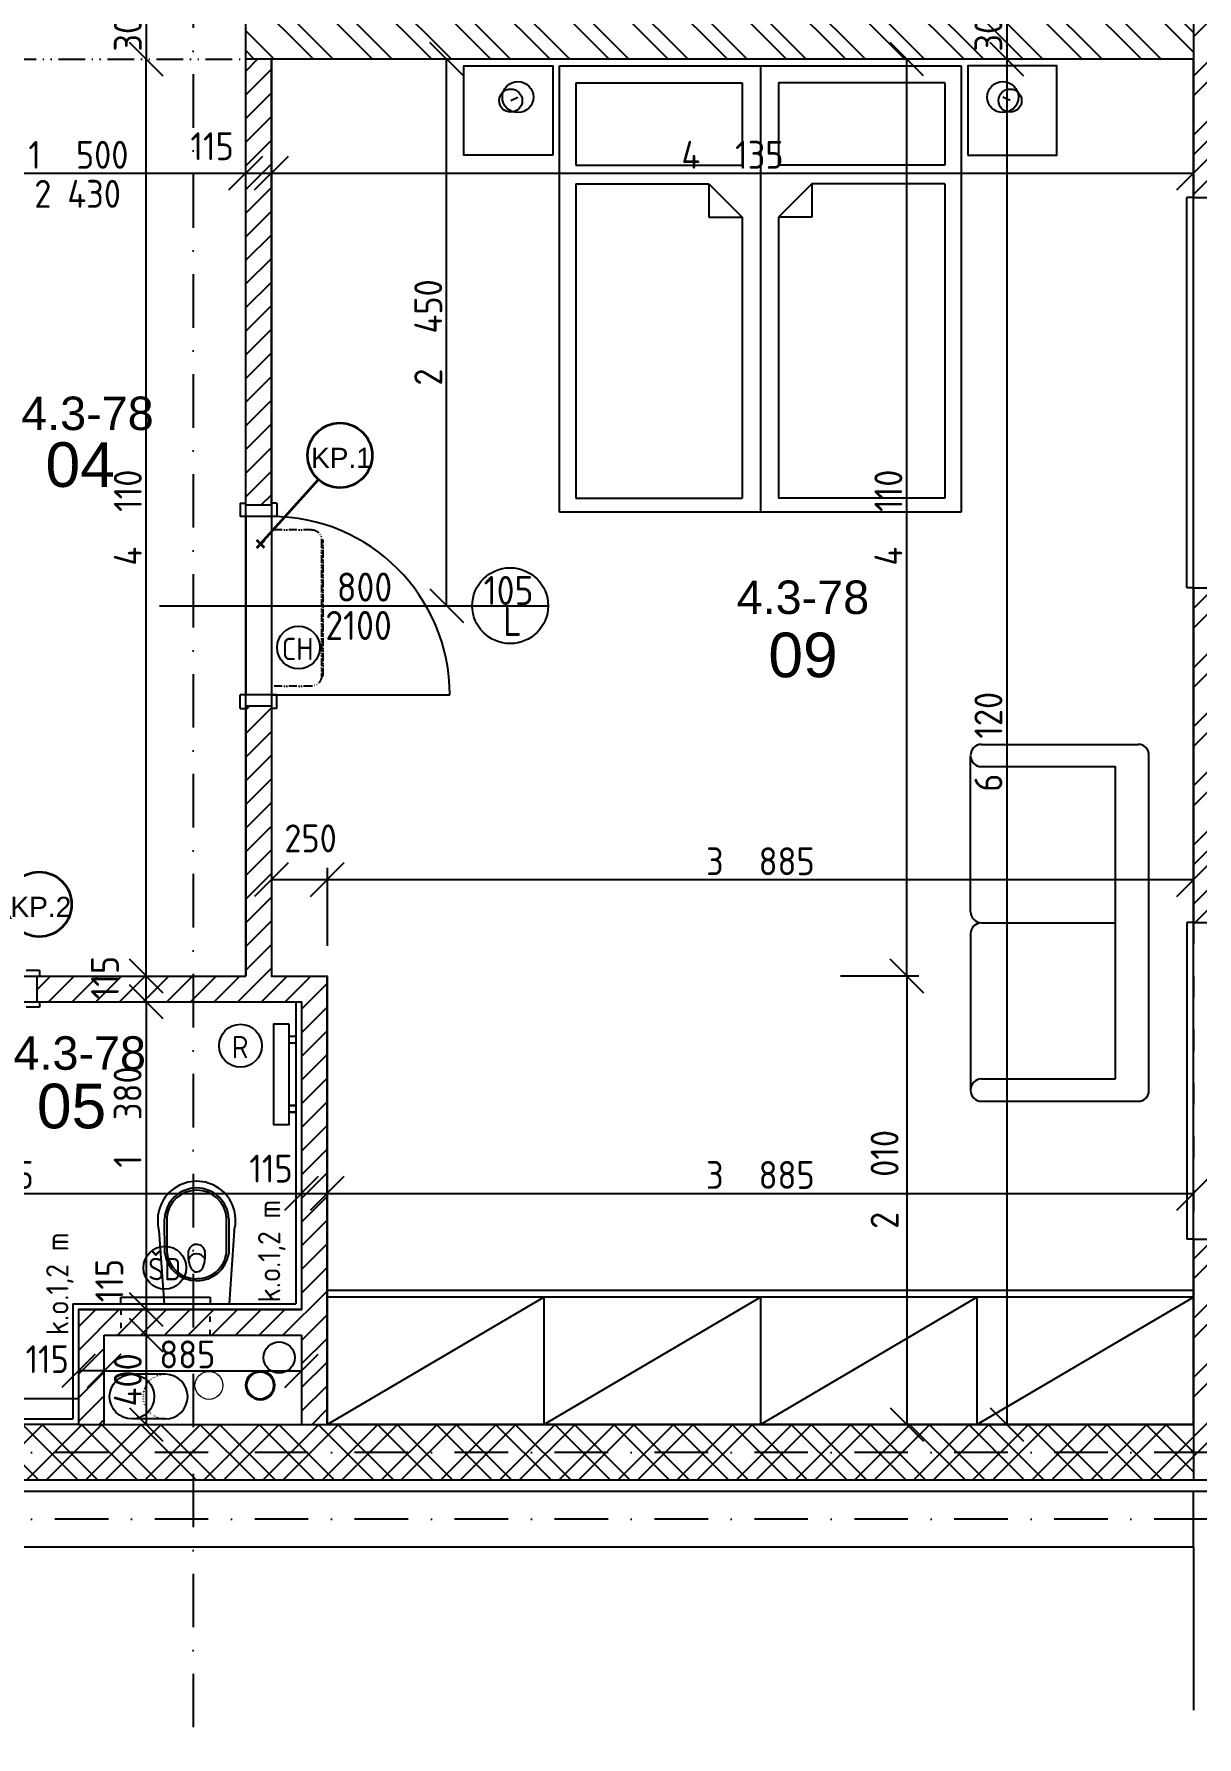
# Model space of a CAD drawing. Extents: x 4511820 to 5180432, y -1526536 to -944957.
# Drawn here: x 5104033 to 5109247, y -1050709 to -1043076 of the extents above; entities that cross this region are included whole.
import ezdxf

# ---------------------------------------------------------------- set-up
doc = ezdxf.new("R2010")
doc.units = 0
doc.header["$MEASUREMENT"] = 0
for name, pattern in [('ACAD_ISO03W100', [30, 12, -18]), ('ACAD_ISO07W100', [3.5, 0.5, -3]), ('ACAD_ISO12W100', [22, 12, -3, 0.5, -3, 0.5, -3]), ('BODKOCIARKOVANA_3', [5.6, 3, -1.3, 0, -1.3])]:
    doc.linetypes.add(name, pattern=pattern)
doc.layers.get('0').update_dxf_attribs({"linetype": 'CONTINUOUS'})
doc.layers.get('Defpoints').update_dxf_attribs({"color": 61, "linetype": 'CONTINUOUS'})
for name, color, linetype in [('DVERE', 45, 'CONTINUOUS'), ('KÓTY', 4, 'CONTINUOUS'), ('MÚRY', 1, 'CONTINUOUS'), ('osi', 253, 'CONTINUOUS'), ('Plochy', 41, 'CONTINUOUS'), ('POPIS', 7, 'CONTINUOUS'), ('TENKÁ', 7, 'CONTINUOUS'), ('tzb', 153, 'CONTINUOUS'), ('Z-Kúrenie', 101, 'CONTINUOUS'), ('ZARIADENIE', 47, 'CONTINUOUS'), ('ZARIADOVACIE', 144, 'CONTINUOUS'), ('ZZ-chladenie', 133, 'CONTINUOUS'), ('zz-vetr', 52, 'CONTINUOUS'), ('ŠRAFY', 82, 'CONTINUOUS')]:
    doc.layers.add(name, color=color, linetype=linetype)
for name, color, linetype, lineweight in [('preklady', 74, 'CONTINUOUS', 35), ('zz-kanal-daždová', 136, 'CONTINUOUS', 40), ('zz-kanal-splaskova', 37, 'CONTINUOUS', 18)]:
    doc.layers.add(name, color=color, linetype=linetype, lineweight=lineweight)
doc.styles.add('ARIAL', font='arial.ttf')
doc.styles.add('STYLE1', font='isocp.shx')
doc.dimstyles.new('STANDARD-50', dxfattribs={"dimtxt": 125, "dimasz": 150, "dimexe": 10, "dimexo": 200, "dimgap": 20, "dimtad": 1, "dimdsep": 46, "dimlunit": 6, "dimtxsty": 'STYLE1', "dimblk1": 'OBLIQUE', "dimblk2": 'OBLIQUE', "dimsah": 1, "dimcen": 2.5, "dimse1": 1, "dimse2": 1, "dimadec": 0, "dimazin": 0, "dimtfac": 1, "dimtmove": 1, "dimatfit": 3, "dimldrblk": 'OBLIQUE', "dimfxl": 1, "dimtolj": 1, "dimtzin": 0, "dimarcsym": 0})
pattern_1 = [(135, (584112, 91563.12), (-132.5825215, -132.5825215), []), (135, (584112, 91651.5), (-132.5825215, -132.5825215), [])]
pattern_2 = [(45, (584112, 91563.12), (-132.5825215, 132.5825215), []), (45, (584200.39, 91563.12), (-132.5825215, 132.5825215), [])]
pattern_3 = [(45, (515270.5, 400718.02), (-53.0330086, 53.0330086), [])]

# ---------------------------------------------------------------- blocks, each defined once
blk = doc.blocks.new('_OBLIQUE')
at = {"color": 0, "linetype": 'ByBlock'}
blk.add_line((-0.5, -0.5), (0.5, 0.5), dxfattribs=at)
blk = doc.blocks.new('*D12759')
at = {"layer": 'Defpoints', "color": 0}
for p in [(5109232.5, -1042308.2), (5111636, -1042308.2), (5109232.5, -1043808.2)]:
    blk.add_point(p, dxfattribs=at)
at = {"layer": 'KÓTY', "color": 0, "lineweight": -2}
blk.add_line((5111636, -1043808.2), (5111636, -1042308.2), dxfattribs=at)
at = {"layer": 'KÓTY', "color": 0, "linetype": 'ByBlock', "lineweight": -2, "xscale": 150, "yscale": 150, "zscale": 150}
for p, rotation in [((5111636, -1042308.2), 90), ((5111636, -1043808.2), 270)]:
    blk.add_blockref('_OBLIQUE', p, dxfattribs=dict(at, rotation=rotation))
at = {"layer": 'KÓTY', "color": 0, "insert": (5111553.5, -1043058.2), "char_height": 125, "attachment_point": 5, "rotation": 90, "style": 'STYLE1'}
blk.add_mtext('\\A1;1ﾠ500', dxfattribs=at)
blk = doc.blocks.new('DVOJPOSTEL')
at = {"layer": 'ZARIADENIE', "ltscale": 0.25}
for p, q in [((4444359, -1314665.2), (4444359, -1312665.2)), ((4444359, -1312665.2), (4446159, -1312665.2)), ((4445259, -1312665.2), (4445259, -1314665.2)), ((4446159, -1312665.2), (4446159, -1314665.2)), ((4444139.6, -1312821.2), (4444171.8, -1312805.1)), ((4446378.4, -1312821.2), (4446346.2, -1312805.1)), ((4446159, -1314665.2), (4444359, -1314665.2))]:
    blk.add_line(p, q, dxfattribs=at)
at = {"layer": 'ZARIADENIE', "color": 76, "ltscale": 0.25}
for p, q in [((4444432.3, -1312741.6), (4445177.9, -1312741.6)), ((4444432.3, -1312741.6), (4444432.3, -1313110.9)), ((4445177.9, -1312741.6), (4445177.9, -1313110.9)), ((4446085.7, -1312741.6), (4445340.1, -1312741.6)), ((4445340.1, -1312741.6), (4445340.1, -1313110.9)), ((4446085.7, -1312741.6), (4446085.7, -1313110.9)), ((4444432.3, -1313110.9), (4445177.9, -1313110.9)), ((4446085.7, -1313110.9), (4445340.1, -1313110.9)), ((4444432.3, -1313193.6), (4444432.3, -1314603.6)), ((4444432.3, -1313193.6), (4445027.9, -1313193.6)), ((4445027.9, -1313193.6), (4445177.9, -1313343.6)), ((4445027.9, -1313193.6), (4445027.9, -1313343.6)), ((4445490.1, -1313193.6), (4445340.1, -1313343.6)), ((4446085.7, -1313193.6), (4445490.1, -1313193.6)), ((4445490.1, -1313193.6), (4445490.1, -1313343.6)), ((4446085.7, -1313193.6), (4446085.7, -1314603.6)), ((4445027.9, -1313343.6), (4445177.9, -1313343.6)), ((4445177.9, -1313343.6), (4445177.9, -1314603.6)), ((4445340.1, -1313343.6), (4445340.1, -1314603.6)), ((4445490.1, -1313343.6), (4445340.1, -1313343.6)), ((4444432.3, -1314603.6), (4445177.9, -1314603.6)), ((4446085.7, -1314603.6), (4445340.1, -1314603.6))]:
    blk.add_line(p, q, dxfattribs=at)
at = {"layer": 'ZARIADENIE'}
for points in [[(4444329, -1313065.2), (4443929, -1313065.2), (4443929, -1312665.2), (4444329, -1312665.2)], [(4446189, -1313065.2), (4446589, -1313065.2), (4446589, -1312665.2), (4446189, -1312665.2)]]:
    blk.add_lwpolyline(points, close=True, dxfattribs=at)
at = {"layer": 'ZARIADENIE', "ltscale": 0.25}
for centre, radius in [((4444139.6, -1312821.2), 51.9), ((4444171.8, -1312805.1), 69.7), ((4446346.2, -1312805.1), 69.7), ((4446378.4, -1312821.2), 51.9)]:
    blk.add_circle(centre, radius, dxfattribs=at)
blk = doc.blocks.new('*D19842')
at = {"layer": 'Defpoints', "color": 0}
for p in [(5105232.5, -1048272.3), (5105347.5, -1048272.3), (5105347.5, -1048276.5)]:
    blk.add_point(p, dxfattribs=at)
at = {"layer": 'KÓTY', "color": 0, "lineweight": -2}
blk.add_line((5105232.5, -1048272.3), (5105347.5, -1048272.3), dxfattribs=at)
at = {"layer": 'KÓTY', "color": 0, "linetype": 'ByBlock', "lineweight": -2, "xscale": 150, "yscale": 150, "zscale": 150, "rotation": 180}
blk.add_blockref('_OBLIQUE', (5105232.5, -1048272.3), dxfattribs=at)
at = {"layer": 'KÓTY', "color": 0, "linetype": 'ByBlock', "lineweight": -2, "xscale": 150, "yscale": 150, "zscale": 150}
blk.add_blockref('_OBLIQUE', (5105347.5, -1048272.3), dxfattribs=at)
at = {"layer": 'KÓTY', "color": 0, "insert": (5105096, -1048161.3), "char_height": 125, "attachment_point": 5, "style": 'STYLE1'}
blk.add_mtext('\\A1;115', dxfattribs=at)
blk = doc.blocks.new('*D19843')
at = {"layer": 'Defpoints', "color": 0}
for p in [(5105347.5, -1048276.5), (5109232.5, -1048272.3), (5109232.5, -1048276.5)]:
    blk.add_point(p, dxfattribs=at)
at = {"layer": 'KÓTY', "color": 0, "lineweight": -2}
blk.add_line((5105347.5, -1048272.3), (5109232.5, -1048272.3), dxfattribs=at)
at = {"layer": 'KÓTY', "color": 0, "linetype": 'ByBlock', "lineweight": -2, "xscale": 150, "yscale": 150, "zscale": 150, "rotation": 180}
blk.add_blockref('_OBLIQUE', (5105347.5, -1048272.3), dxfattribs=at)
at = {"layer": 'KÓTY', "color": 0, "linetype": 'ByBlock', "lineweight": -2, "xscale": 150, "yscale": 150, "zscale": 150}
blk.add_blockref('_OBLIQUE', (5109232.5, -1048272.3), dxfattribs=at)
at = {"layer": 'KÓTY', "color": 0, "insert": (5107290, -1048189.7), "char_height": 125, "attachment_point": 5, "style": 'STYLE1'}
blk.add_mtext('\\A1;3ﾠ885', dxfattribs=at)
blk = doc.blocks.new('*D19848')
at = {"layer": 'Defpoints', "color": 0}
for p in [(5104232.5, -1049193.2), (5103300, -1049308.2), (5104232.5, -1049308.2)]:
    blk.add_point(p, dxfattribs=at)
at = {"layer": 'KÓTY', "color": 0, "lineweight": -2}
blk.add_line((5103300, -1049193.2), (5103300, -1049308.2), dxfattribs=at)
at = {"layer": 'KÓTY', "color": 0, "linetype": 'ByBlock', "lineweight": -2, "xscale": 150, "yscale": 150, "zscale": 150}
for p, rotation in [((5103300, -1049193.2), 90), ((5103300, -1049308.2), 270)]:
    blk.add_blockref('_OBLIQUE', p, dxfattribs=dict(at, rotation=rotation))
at = {"layer": 'KÓTY', "color": 0, "insert": (5103251, -1049008), "char_height": 125, "attachment_point": 5, "rotation": 90, "style": 'STYLE1'}
blk.add_mtext('\\A1;115', dxfattribs=at)
blk = doc.blocks.new('*D19849')
at = {"layer": 'Defpoints', "color": 0}
for p in [(5104347.5, -1048908.2), (5105232.5, -1048908.2), (5105232.5, -1049068)]:
    blk.add_point(p, dxfattribs=at)
at = {"layer": 'KÓTY', "color": 0, "lineweight": -2}
blk.add_line((5104347.5, -1049068), (5105232.5, -1049068), dxfattribs=at)
at = {"layer": 'KÓTY', "color": 0, "linetype": 'ByBlock', "lineweight": -2, "xscale": 150, "yscale": 150, "zscale": 150, "rotation": 180}
blk.add_blockref('_OBLIQUE', (5104347.5, -1049068), dxfattribs=at)
at = {"layer": 'KÓTY', "color": 0, "linetype": 'ByBlock', "lineweight": -2, "xscale": 150, "yscale": 150, "zscale": 150}
blk.add_blockref('_OBLIQUE', (5105232.5, -1049068), dxfattribs=at)
at = {"layer": 'KÓTY', "color": 0, "insert": (5104720.9, -1048994.4), "char_height": 125, "attachment_point": 5, "style": 'STYLE1'}
blk.add_mtext('\\A1;885', dxfattribs=at)
blk = doc.blocks.new('*D19850')
at = {"layer": 'Defpoints', "color": 0}
for p in [(5104232.5, -1048908.2), (5104347.5, -1048908.2), (5104232.5, -1049068)]:
    blk.add_point(p, dxfattribs=at)
at = {"layer": 'KÓTY', "color": 0, "lineweight": -2}
blk.add_line((5104347.5, -1049068), (5104232.5, -1049068), dxfattribs=at)
at = {"layer": 'KÓTY', "color": 0, "linetype": 'ByBlock', "lineweight": -2, "xscale": 150, "yscale": 150, "zscale": 150, "rotation": 180}
blk.add_blockref('_OBLIQUE', (5104232.5, -1049068), dxfattribs=at)
at = {"layer": 'KÓTY', "color": 0, "linetype": 'ByBlock', "lineweight": -2, "xscale": 150, "yscale": 150, "zscale": 150}
blk.add_blockref('_OBLIQUE', (5104347.5, -1049068), dxfattribs=at)
at = {"layer": 'KÓTY', "color": 0, "insert": (5104092.5, -1049015.5), "char_height": 125, "attachment_point": 5, "style": 'STYLE1'}
blk.add_mtext('\\A1;115', dxfattribs=at)
blk = doc.blocks.new('*D19851')
at = {"layer": 'Defpoints', "color": 0}
for p in [(5104689, -1048908.2), (5104536.5, -1049308.2), (5104689, -1049308.2)]:
    blk.add_point(p, dxfattribs=at)
at = {"layer": 'KÓTY', "color": 0, "lineweight": -2}
blk.add_line((5104536.5, -1048908.2), (5104536.5, -1049308.2), dxfattribs=at)
at = {"layer": 'KÓTY', "color": 0, "linetype": 'ByBlock', "lineweight": -2, "xscale": 150, "yscale": 150, "zscale": 150}
for p, rotation in [((5104536.5, -1048908.2), 90), ((5104536.5, -1049308.2), 270)]:
    blk.add_blockref('_OBLIQUE', p, dxfattribs=dict(at, rotation=rotation))
at = {"layer": 'KÓTY', "color": 0, "insert": (5104454, -1049108.2), "char_height": 125, "attachment_point": 5, "rotation": 90, "style": 'STYLE1'}
blk.add_mtext('\\A1;400', dxfattribs=at)
blk = doc.blocks.new('*D19852')
at = {"layer": 'Defpoints', "color": 0}
for p in [(5104689, -1048793.2), (5104536.5, -1048908.2), (5104689, -1048908.2)]:
    blk.add_point(p, dxfattribs=at)
at = {"layer": 'KÓTY', "color": 0, "lineweight": -2}
blk.add_line((5104536.5, -1048793.2), (5104536.5, -1048908.2), dxfattribs=at)
at = {"layer": 'KÓTY', "color": 0, "linetype": 'ByBlock', "lineweight": -2, "xscale": 150, "yscale": 150, "zscale": 150}
for p, rotation in [((5104536.5, -1048793.2), 90), ((5104536.5, -1048908.2), 270)]:
    blk.add_blockref('_OBLIQUE', p, dxfattribs=dict(at, rotation=rotation))
at = {"layer": 'KÓTY', "color": 0, "insert": (5104371, -1048663), "char_height": 125, "attachment_point": 5, "rotation": 90, "style": 'STYLE1'}
blk.add_mtext('\\A1;115', dxfattribs=at)
blk = doc.blocks.new('*D19853')
at = {"layer": 'Defpoints', "color": 0}
for p in [(5104689, -1047413.2), (5104536.5, -1048793.2), (5104689, -1048793.2)]:
    blk.add_point(p, dxfattribs=at)
at = {"layer": 'KÓTY', "color": 0, "lineweight": -2}
blk.add_line((5104536.5, -1047413.2), (5104536.5, -1048793.2), dxfattribs=at)
at = {"layer": 'KÓTY', "color": 0, "linetype": 'ByBlock', "lineweight": -2, "xscale": 150, "yscale": 150, "zscale": 150}
for p, rotation in [((5104536.5, -1047413.2), 90), ((5104536.5, -1048793.2), 270)]:
    blk.add_blockref('_OBLIQUE', p, dxfattribs=dict(at, rotation=rotation))
at = {"layer": 'KÓTY', "color": 0, "insert": (5104453, -1047930), "char_height": 125, "attachment_point": 5, "rotation": 90, "style": 'STYLE1'}
blk.add_mtext('\\A1;1ﾠ380', dxfattribs=at)
blk = doc.blocks.new('*D19855')
at = {"layer": 'Defpoints', "color": 0}
for p in [(5102347.5, -1048272.3), (5105232.5, -1048272.3), (5105232.5, -1048272.3)]:
    blk.add_point(p, dxfattribs=at)
at = {"layer": 'KÓTY', "color": 0, "lineweight": -2}
blk.add_line((5102347.5, -1048272.3), (5105232.5, -1048272.3), dxfattribs=at)
at = {"layer": 'KÓTY', "color": 0, "linetype": 'ByBlock', "lineweight": -2, "xscale": 150, "yscale": 150, "zscale": 150, "rotation": 180}
blk.add_blockref('_OBLIQUE', (5102347.5, -1048272.3), dxfattribs=at)
at = {"layer": 'KÓTY', "color": 0, "linetype": 'ByBlock', "lineweight": -2, "xscale": 150, "yscale": 150, "zscale": 150}
blk.add_blockref('_OBLIQUE', (5105232.5, -1048272.3), dxfattribs=at)
at = {"layer": 'KÓTY', "color": 0, "insert": (5103790, -1048189.7), "char_height": 125, "attachment_point": 5, "style": 'STYLE1'}
blk.add_mtext('\\A1;2ﾠ885', dxfattribs=at)
blk = doc.blocks.new('*D19870')
at = {"layer": 'Defpoints', "color": 0}
for p in [(5109232.5, -1042888.2), (5108395, -1043188.2), (5109232.5, -1043188.2)]:
    blk.add_point(p, dxfattribs=at)
at = {"layer": 'KÓTY', "color": 0, "lineweight": -2}
blk.add_line((5108395, -1042888.2), (5108395, -1043188.2), dxfattribs=at)
at = {"layer": 'KÓTY', "color": 0, "linetype": 'ByBlock', "lineweight": -2, "xscale": 150, "yscale": 150, "zscale": 150}
for p, rotation in [((5108395, -1042888.2), 90), ((5108395, -1043188.2), 270)]:
    blk.add_blockref('_OBLIQUE', p, dxfattribs=dict(at, rotation=rotation))
at = {"layer": 'KÓTY', "color": 0, "insert": (5108312.5, -1043038.2), "char_height": 125, "attachment_point": 5, "rotation": 90, "style": 'STYLE1'}
blk.add_mtext('\\A1;300', dxfattribs=at)
blk = doc.blocks.new('*D19871')
at = {"layer": 'Defpoints', "color": 0}
for p in [(5109232.5, -1043188.2), (5108395, -1049308.2), (5109232.5, -1049308.2)]:
    blk.add_point(p, dxfattribs=at)
at = {"layer": 'KÓTY', "color": 0, "lineweight": -2}
blk.add_line((5108395, -1043188.2), (5108395, -1049308.2), dxfattribs=at)
at = {"layer": 'KÓTY', "color": 0, "linetype": 'ByBlock', "lineweight": -2, "xscale": 150, "yscale": 150, "zscale": 150}
for p, rotation in [((5108395, -1043188.2), 90), ((5108395, -1049308.2), 270)]:
    blk.add_blockref('_OBLIQUE', p, dxfattribs=dict(at, rotation=rotation))
at = {"layer": 'KÓTY', "color": 0, "insert": (5108312.5, -1046248.2), "char_height": 125, "attachment_point": 5, "rotation": 90, "style": 'STYLE1'}
blk.add_mtext('\\A1;6ﾠ120', dxfattribs=at)
blk = doc.blocks.new('*D19872')
at = {"layer": 'Defpoints', "color": 0}
for p in [(5105097.5, -1043188.2), (5105883.5, -1043188.2), (5105097.5, -1045638.2)]:
    blk.add_point(p, dxfattribs=at)
at = {"layer": 'KÓTY', "color": 0, "lineweight": -2}
blk.add_line((5105883.5, -1045638.2), (5105883.5, -1043188.2), dxfattribs=at)
at = {"layer": 'KÓTY', "color": 0, "linetype": 'ByBlock', "lineweight": -2, "xscale": 150, "yscale": 150, "zscale": 150}
for p, rotation in [((5105883.5, -1043188.2), 90), ((5105883.5, -1045638.2), 270)]:
    blk.add_blockref('_OBLIQUE', p, dxfattribs=dict(at, rotation=rotation))
at = {"layer": 'KÓTY', "color": 0, "insert": (5105801, -1044413.2), "char_height": 125, "attachment_point": 5, "rotation": 90, "style": 'STYLE1'}
blk.add_mtext('\\A1;2ﾠ450', dxfattribs=at)
blk = doc.blocks.new('*D19878')
at = {"layer": 'Defpoints', "color": 0}
for p in [(5103482.5, -1043188.2), (5104982.5, -1043188.2), (5104982.5, -1043699.5)]:
    blk.add_point(p, dxfattribs=at)
at = {"layer": 'KÓTY', "color": 0, "lineweight": -2}
blk.add_line((5103482.5, -1043699.5), (5104982.5, -1043699.5), dxfattribs=at)
at = {"layer": 'KÓTY', "color": 0, "linetype": 'ByBlock', "lineweight": -2, "xscale": 150, "yscale": 150, "zscale": 150, "rotation": 180}
blk.add_blockref('_OBLIQUE', (5103482.5, -1043699.5), dxfattribs=at)
at = {"layer": 'KÓTY', "color": 0, "linetype": 'ByBlock', "lineweight": -2, "xscale": 150, "yscale": 150, "zscale": 150}
blk.add_blockref('_OBLIQUE', (5104982.5, -1043699.5), dxfattribs=at)
at = {"layer": 'KÓTY', "color": 0, "insert": (5104232.5, -1043617), "char_height": 125, "attachment_point": 5, "style": 'STYLE1'}
blk.add_mtext('\\A1;1ﾠ500', dxfattribs=at)
blk = doc.blocks.new('*D19879')
at = {"layer": 'Defpoints', "color": 0}
for p in [(5104982.5, -1043188.2), (5105097.5, -1043188.2), (5105097.5, -1043699.5)]:
    blk.add_point(p, dxfattribs=at)
at = {"layer": 'KÓTY', "color": 0, "lineweight": -2}
blk.add_line((5104982.5, -1043699.5), (5105097.5, -1043699.5), dxfattribs=at)
at = {"layer": 'KÓTY', "color": 0, "linetype": 'ByBlock', "lineweight": -2, "xscale": 150, "yscale": 150, "zscale": 150, "rotation": 180}
blk.add_blockref('_OBLIQUE', (5104982.5, -1043699.5), dxfattribs=at)
at = {"layer": 'KÓTY', "color": 0, "linetype": 'ByBlock', "lineweight": -2, "xscale": 150, "yscale": 150, "zscale": 150}
blk.add_blockref('_OBLIQUE', (5105097.5, -1043699.5), dxfattribs=at)
at = {"layer": 'KÓTY', "color": 0, "insert": (5104832, -1043578.5), "char_height": 125, "attachment_point": 5, "style": 'STYLE1'}
blk.add_mtext('\\A1;115', dxfattribs=at)
blk = doc.blocks.new('*D19880')
at = {"layer": 'Defpoints', "color": 0}
for p in [(5105097.5, -1043188.2), (5109232.5, -1043188.2), (5109232.5, -1043699.5)]:
    blk.add_point(p, dxfattribs=at)
at = {"layer": 'KÓTY', "color": 0, "lineweight": -2}
blk.add_line((5105097.5, -1043699.5), (5109232.5, -1043699.5), dxfattribs=at)
at = {"layer": 'KÓTY', "color": 0, "linetype": 'ByBlock', "lineweight": -2, "xscale": 150, "yscale": 150, "zscale": 150, "rotation": 180}
blk.add_blockref('_OBLIQUE', (5105097.5, -1043699.5), dxfattribs=at)
at = {"layer": 'KÓTY', "color": 0, "linetype": 'ByBlock', "lineweight": -2, "xscale": 150, "yscale": 150, "zscale": 150}
blk.add_blockref('_OBLIQUE', (5109232.5, -1043699.5), dxfattribs=at)
at = {"layer": 'KÓTY', "color": 0, "insert": (5107165, -1043617), "char_height": 125, "attachment_point": 5, "style": 'STYLE1'}
blk.add_mtext('\\A1;4ﾠ135', dxfattribs=at)
blk = doc.blocks.new('*D19881')
at = {"layer": 'Defpoints', "color": 0}
for p in [(5104536.5, -1047298.2), (5104982.5, -1047298.2), (5104755.5, -1047413.2)]:
    blk.add_point(p, dxfattribs=at)
at = {"layer": 'KÓTY', "color": 0, "lineweight": -2}
blk.add_line((5104536.5, -1047413.2), (5104536.5, -1047298.2), dxfattribs=at)
at = {"layer": 'KÓTY', "color": 0, "linetype": 'ByBlock', "lineweight": -2, "xscale": 150, "yscale": 150, "zscale": 150}
for p, rotation in [((5104536.5, -1047298.2), 90), ((5104536.5, -1047413.2), 270)]:
    blk.add_blockref('_OBLIQUE', p, dxfattribs=dict(at, rotation=rotation))
at = {"layer": 'KÓTY', "color": 0, "insert": (5104351.5, -1047304.9), "char_height": 125, "attachment_point": 5, "rotation": 90, "style": 'STYLE1'}
blk.add_mtext('\\A1;115', dxfattribs=at)
blk = doc.blocks.new('*D19882')
at = {"layer": 'Defpoints', "color": 0}
for p in [(5104536.5, -1043188.2), (5104982.5, -1043188.2), (5104982.5, -1047298.2)]:
    blk.add_point(p, dxfattribs=at)
at = {"layer": 'KÓTY', "color": 0, "lineweight": -2}
blk.add_line((5104536.5, -1047298.2), (5104536.5, -1043188.2), dxfattribs=at)
at = {"layer": 'KÓTY', "color": 0, "linetype": 'ByBlock', "lineweight": -2, "xscale": 150, "yscale": 150, "zscale": 150}
for p, rotation in [((5104536.5, -1043188.2), 90), ((5104536.5, -1047298.2), 270)]:
    blk.add_blockref('_OBLIQUE', p, dxfattribs=dict(at, rotation=rotation))
at = {"layer": 'KÓTY', "color": 0, "insert": (5104454, -1045243.2), "char_height": 125, "attachment_point": 5, "rotation": 90, "style": 'STYLE1'}
blk.add_mtext('\\A1;4ﾠ110', dxfattribs=at)
blk = doc.blocks.new('*D19883')
at = {"layer": 'Defpoints', "color": 0}
for p in [(5104982.5, -1042888.2), (5104536.5, -1043188.2), (5104982.5, -1043188.2)]:
    blk.add_point(p, dxfattribs=at)
at = {"layer": 'KÓTY', "color": 0, "lineweight": -2}
blk.add_line((5104536.5, -1042888.2), (5104536.5, -1043188.2), dxfattribs=at)
at = {"layer": 'KÓTY', "color": 0, "linetype": 'ByBlock', "lineweight": -2, "xscale": 150, "yscale": 150, "zscale": 150}
for p, rotation in [((5104536.5, -1042888.2), 90), ((5104536.5, -1043188.2), 270)]:
    blk.add_blockref('_OBLIQUE', p, dxfattribs=dict(at, rotation=rotation))
at = {"layer": 'KÓTY', "color": 0, "insert": (5104454, -1043038.2), "char_height": 125, "attachment_point": 5, "rotation": 90, "style": 'STYLE1'}
blk.add_mtext('\\A1;300', dxfattribs=at)
blk = doc.blocks.new('*D19896')
at = {"layer": 'Defpoints', "color": 0}
for p in [(5105097.5, -1043188.2), (5107946.5, -1043188.2), (5105347.5, -1047298.2)]:
    blk.add_point(p, dxfattribs=at)
at = {"layer": 'KÓTY', "color": 0, "lineweight": -2}
blk.add_line((5107946.5, -1047298.2), (5107946.5, -1043188.2), dxfattribs=at)
at = {"layer": 'KÓTY', "color": 0, "linetype": 'ByBlock', "lineweight": -2, "xscale": 150, "yscale": 150, "zscale": 150}
for p, rotation in [((5107946.5, -1043188.2), 90), ((5107946.5, -1047298.2), 270)]:
    blk.add_blockref('_OBLIQUE', p, dxfattribs=dict(at, rotation=rotation))
at = {"layer": 'KÓTY', "color": 0, "insert": (5107864, -1045243.2), "char_height": 125, "attachment_point": 5, "rotation": 90, "style": 'STYLE1'}
blk.add_mtext('\\A1;4ﾠ110', dxfattribs=at)
blk = doc.blocks.new('*D19897')
at = {"layer": 'Defpoints', "color": 0}
for p in [(5105347.5, -1047298.2), (5105347.5, -1049308.2), (5107946.5, -1049308.2)]:
    blk.add_point(p, dxfattribs=at)
at = {"layer": 'KÓTY', "color": 0, "lineweight": -2}
blk.add_line((5107946.5, -1047298.2), (5107946.5, -1049308.2), dxfattribs=at)
at = {"layer": 'KÓTY', "color": 0, "linetype": 'ByBlock', "lineweight": -2, "xscale": 150, "yscale": 150, "zscale": 150}
for p, rotation in [((5107946.5, -1047298.2), 90), ((5107946.5, -1049308.2), 270)]:
    blk.add_blockref('_OBLIQUE', p, dxfattribs=dict(at, rotation=rotation))
at = {"layer": 'KÓTY', "color": 0, "insert": (5107847, -1048210), "char_height": 125, "attachment_point": 5, "rotation": 90, "style": 'STYLE1'}
blk.add_mtext('\\A1;2ﾠ010', dxfattribs=at)
blk = doc.blocks.new('*D19898')
at = {"layer": 'Defpoints', "color": 0}
for p in [(5105347.5, -1046866), (5105097.5, -1047025.2), (5105347.5, -1047025.2)]:
    blk.add_point(p, dxfattribs=at)
at = {"layer": 'KÓTY', "color": 0, "lineweight": -2}
blk.add_line((5105097.5, -1046866), (5105347.5, -1046866), dxfattribs=at)
at = {"layer": 'KÓTY', "color": 0, "linetype": 'ByBlock', "lineweight": -2, "xscale": 150, "yscale": 150, "zscale": 150, "rotation": 180}
blk.add_blockref('_OBLIQUE', (5105097.5, -1046866), dxfattribs=at)
at = {"layer": 'KÓTY', "color": 0, "linetype": 'ByBlock', "lineweight": -2, "xscale": 150, "yscale": 150, "zscale": 150}
blk.add_blockref('_OBLIQUE', (5105347.5, -1046866), dxfattribs=at)
at = {"layer": 'KÓTY', "color": 0, "insert": (5105273.3, -1046681), "char_height": 125, "attachment_point": 5, "style": 'STYLE1'}
blk.add_mtext('\\A1;250', dxfattribs=at)
blk = doc.blocks.new('*D19899')
at = {"layer": 'Defpoints', "color": 0}
for p in [(5109232.5, -1046866), (5105347.5, -1047025.2), (5109232.5, -1047025.2)]:
    blk.add_point(p, dxfattribs=at)
at = {"layer": 'KÓTY', "color": 0, "lineweight": -2}
blk.add_line((5105347.5, -1046866), (5109232.5, -1046866), dxfattribs=at)
at = {"layer": 'KÓTY', "color": 0, "linetype": 'ByBlock', "lineweight": -2, "xscale": 150, "yscale": 150, "zscale": 150, "rotation": 180}
blk.add_blockref('_OBLIQUE', (5105347.5, -1046866), dxfattribs=at)
at = {"layer": 'KÓTY', "color": 0, "linetype": 'ByBlock', "lineweight": -2, "xscale": 150, "yscale": 150, "zscale": 150}
blk.add_blockref('_OBLIQUE', (5109232.5, -1046866), dxfattribs=at)
at = {"layer": 'KÓTY', "color": 0, "insert": (5107290, -1046783.5), "char_height": 125, "attachment_point": 5, "style": 'STYLE1'}
blk.add_mtext('\\A1;3ﾠ885', dxfattribs=at)
blk = doc.blocks.new('chlad2')
at = {"layer": 'ZZ-chladenie', "linetype": 'ACAD_ISO12W100', "ltscale": 3}
for p, q in [((5102412.5, -1105747.3), (5102592.5, -1105747.3)), ((5102412.5, -1106448.4), (5102592.5, -1106448.4))]:
    blk.add_line(p, q, dxfattribs=at)
blk.add_lwpolyline([(5102367.5, -1106402), (5102360.8, -1106402), (5102360.8, -1105794.8), (5102367.5, -1105794.8)], close=True, dxfattribs=at)
for centre, start, end in [((5102412.5, -1105792.3), 90, 180), ((5102412.5, -1106403.4), 180, 270)]:
    blk.add_arc(centre, 45, start, end, dxfattribs=at)

msp = doc.modelspace()

# ---------------------------------------------------------------- hatches: boundary and pattern name
at = {"layer": 'ŠRAFY'}
h = msp.add_hatch(dxfattribs=at)
h.set_pattern_fill('ANSI32', color=256, scale=500)
h.set_pattern_definition(pattern_2)
h.paths.add_polyline_path([(5109232.5, -1042888.172), (5109232.5, -1043188.172), (5109232.5, -1043808.172), (5109542.5, -1043808.172), (5109612.5, -1043808.172), (5109612.5, -1042308.172), (5109542.5, -1042308.172), (5109232.5, -1042308.172), (5109232.5, -1042568.172)])
h = msp.add_hatch(dxfattribs=at)
h.set_pattern_fill('ANSI32', color=256, scale=500, angle=90)
h.set_pattern_definition(pattern_1)
h.paths.add_polyline_path([(5104982.5, -1043188.172), (5105097.5, -1043188.172), (5109232.5, -1043188.172), (5109232.5, -1042888.172), (5105097.5, -1042888.172), (5104982.5, -1042888.172)])
at = {"layer": 'ŠRAFY', "ltscale": 0.25}
h = msp.add_hatch(dxfattribs=at)
h.set_pattern_fill('ANSI31', color=256, scale=600, style=0)
h.set_pattern_definition(pattern_3)
h.paths.add_polyline_path([(5105097.5, -1043188.172), (5104982.5, -1043188.172), (5104982.5, -1045178.172), (5104982.5, -1045188.172), (5105097.5, -1045188.172), (5105097.5, -1045178.172)])
at = {"layer": 'ŠRAFY'}
h = msp.add_hatch(dxfattribs=at)
h.set_pattern_fill('ANSI32', color=256, scale=500)
h.set_pattern_definition(pattern_2)
h.paths.add_polyline_path([(5109542.5, -1047058.172), (5109612.5, -1047058.172), (5109612.5, -1045558.172), (5109542.5, -1045558.172), (5109232.5, -1045558.172), (5109232.5, -1047058.172)])
at = {"layer": 'ŠRAFY', "ltscale": 0.25}
h = msp.add_hatch(dxfattribs=at)
h.set_pattern_fill('ANSI31', color=256, scale=600, style=0)
h.set_pattern_definition(pattern_3)
h.paths.add_polyline_path([(5104347.5, -1048908.172), (5105232.5, -1048908.172), (5105232.5, -1049308.172), (5105347.5, -1049308.172), (5105347.5, -1047298.172), (5105097.5, -1047298.172), (5105097.5, -1046088.172), (5104982.5, -1046088.172), (5104982.5, -1047298.172), (5104047.5, -1047298.172), (5104047.5, -1047413.172), (5105232.5, -1047413.172), (5105232.5, -1048793.172), (5104232.5, -1048793.172), (5104232.5, -1049308.172), (5104347.5, -1049308.172)])
at = {"layer": 'ŠRAFY'}
h = msp.add_hatch(dxfattribs=at)
h.set_pattern_fill('ANSI32', color=256, scale=500)
h.set_pattern_definition(pattern_2)
h.paths.add_polyline_path([(5109612.5, -1049558.172), (5109612.5, -1048478.172), (5109232.5, -1048478.172), (5109232.5, -1049308.172), (5109232.5, -1049558.172)])
h = msp.add_hatch(dxfattribs=at)
h.set_pattern_fill('ANSI32', color=256, scale=500)
h.set_pattern_definition(pattern_2)
h.paths.add_polyline_path([(5097482.5, -1049308.172), (5097482.5, -1049558.172), (5109232.5, -1049558.172), (5109232.5, -1049308.172), (5105347.5, -1049308.172), (5105232.5, -1049308.172), (5104347.5, -1049308.172), (5104232.5, -1049308.172), (5102347.5, -1049308.172), (5102232.5, -1049308.172), (5097622.5, -1049308.172)])
h = msp.add_hatch(dxfattribs=at)
h.set_pattern_fill('ANSI32', color=256, scale=500, angle=90)
h.set_pattern_definition(pattern_1)
h.paths.add_polyline_path([(5097482.5, -1049308.172), (5097482.5, -1049558.172), (5109232.5, -1049558.172), (5109232.5, -1049308.172), (5105347.5, -1049308.172), (5105232.5, -1049308.172), (5104347.5, -1049308.172), (5104232.5, -1049308.172), (5102347.5, -1049308.172), (5102232.5, -1049308.172), (5097622.5, -1049308.172)])

# ---------------------------------------------------------------- linework, layer by layer
at = {"layer": 'DVERE', "ltscale": 0.25}
for p, q in [((5104957.5, -1045178.172), (5104957.5, -1045238.172)), ((5104957.5, -1045178.172), (5104982.5, -1045178.172)), ((5105122.5, -1045178.172), (5105097.5, -1045178.172)), ((5105122.5, -1045178.172), (5105122.5, -1045238.172)), ((5105122.5, -1045238.172), (5104957.5, -1045238.172)), ((5104982.5, -1045238.172), (5104982.5, -1046038.172)), ((5105097.5, -1045238.172), (5105097.5, -1046038.172)), ((5104595.672, -1045638.172), (5105998.328, -1045638.172)), ((5105998.328, -1045638.172), (5106338.328, -1045638.172)), ((5104957.5, -1046098.172), (5104957.5, -1046038.172)), ((5105122.5, -1046038.172), (5104957.5, -1046038.172)), ((5105097.5, -1046038.172), (5105897.5, -1046038.172)), ((5105122.5, -1046098.172), (5105122.5, -1046038.172)), ((5104957.5, -1046098.172), (5104982.5, -1046098.172)), ((5105122.5, -1046098.172), (5105097.5, -1046098.172)), ((5104057.5, -1047273.172), (5103997.5, -1047273.172)), ((5104057.5, -1047273.172), (5104057.5, -1047298.172)), ((5104057.5, -1047413.172), (5104057.5, -1047438.172)), ((5104057.5, -1047438.172), (5103997.5, -1047438.172))]:
    msp.add_line(p, q, dxfattribs=at)
msp.add_circle((5106168.328, -1045638.172), 170, dxfattribs=at)
msp.add_arc((5105097.5, -1046038.172), 800, 0, 90, dxfattribs=at)
at = {"layer": 'KÓTY', "ltscale": 0.25}
msp.add_line((5105347.5, -1046812.597), (5105347.5, -1047162.597), dxfattribs=at)
at = {"layer": 'KÓTY', "ltscale": 25}
msp.add_line((5107999.903, -1047298.172), (5107649.903, -1047298.172), dxfattribs=at)
at = {"layer": 'MÚRY'}
for p, q in [((5104982.5, -1043188.172), (5104982.5, -1042188.172)), ((5104982.5, -1045188.172), (5104982.5, -1043188.172)), ((5109232.5, -1043188.172), (5105097.5, -1043188.172)), ((5105097.5, -1045188.172), (5105097.5, -1043188.172)), ((5109232.5, -1043188.172), (5109232.5, -1043808.172)), ((5109232.5, -1043808.172), (5109772.5, -1043808.172)), ((5109232.5, -1045558.172), (5109232.5, -1047058.172)), ((5109232.5, -1045558.172), (5109772.5, -1045558.172)), ((5104982.5, -1046088.172), (5104982.5, -1047298.172)), ((5105097.5, -1046088.172), (5105097.5, -1047298.172)), ((5109232.5, -1047058.172), (5109772.5, -1047058.172)), ((5109232.5, -1048478.172), (5109232.5, -1049308.172)), ((5109232.5, -1048478.172), (5109772.5, -1048478.172)), ((5104347.5, -1049308.172), (5104347.5, -1048908.172)), ((5109232.5, -1049308.172), (5105347.5, -1049308.172)), ((5109232.5, -1049858.172), (5097482.5, -1049858.172)), ((5109232.5, -1049858.172), (5109232.5, -1050588.172))]:
    msp.add_line(p, q, dxfattribs=at)
at = {"layer": 'MÚRY', "ltscale": 0.25}
for p, q in [((5105097.5, -1045188.172), (5104982.5, -1045188.172)), ((5105097.5, -1046088.172), (5104982.5, -1046088.172)), ((5104047.5, -1047298.172), (5104982.5, -1047298.172)), ((5104047.5, -1047413.172), (5104047.5, -1047298.172)), ((5105097.5, -1047298.172), (5105347.5, -1047298.172)), ((5105347.5, -1049308.172), (5105347.5, -1047298.172)), ((5104047.5, -1047413.172), (5105232.5, -1047413.172)), ((5105232.5, -1047413.172), (5105232.5, -1048793.172)), ((5104232.5, -1048793.172), (5104232.5, -1049308.172)), ((5104232.5, -1048793.172), (5105232.5, -1048793.172)), ((5104347.5, -1048908.172), (5105232.5, -1048908.172)), ((5105232.5, -1048908.172), (5105232.5, -1049308.172)), ((5104232.5, -1049308.172), (5102347.5, -1049308.172)), ((5104347.5, -1049308.172), (5105232.5, -1049308.172)), ((5104347.5, -1049308.172), (5105232.5, -1049308.172))]:
    msp.add_line(p, q, dxfattribs=at)
at = {"layer": 'osi', "linetype": 'BODKOCIARKOVANA_3', "ltscale": 80}
for p, q in [((5104747.5, -1022195.078), (5104747.5, -1054122.98)), ((5157242.5, -1049433.172), (5093572.5, -1049433.172)), ((5157242.5, -1049733.172), (5093572.5, -1049733.172))]:
    msp.add_line(p, q, dxfattribs=at)
at = {"layer": 'Plochy'}
for points in [[(5104982.5, -1047298.172), (5104982.5, -1042888.172), (5103482.5, -1042888.172), (5103482.5, -1046303.172), (5102347.5, -1046303.172), (5102347.5, -1047298.172)], [(5109232.5, -1043188.172), (5105097.5, -1043188.172), (5105097.5, -1047298.172), (5105347.5, -1047298.172), (5105347.5, -1049308.172), (5109232.5, -1049308.172)], [(5102347.5, -1047413.172), (5105232.5, -1047413.172), (5105232.5, -1048793.172), (5104232.5, -1048793.172), (5104232.5, -1049193.172), (5102347.5, -1049193.172)]]:
    msp.add_lwpolyline(points, close=True, dxfattribs=at)
at = {"layer": 'preklady'}
for p, q in [((5105049.501, -1045361.501), (5105308.139, -1045072.128)), ((5105032.883, -1045378.117), (5105066.117, -1045344.883)), ((5105066.118, -1045378.118), (5105032.884, -1045344.884))]:
    msp.add_line(p, q, dxfattribs=at)
at = {"layer": 'preklady', "ltscale": 0.25}
msp.add_circle((5105404.767, -1044964.017), 145, dxfattribs=at)
at = {"layer": 'preklady'}
msp.add_circle((5104057, -1046976.672), 145, dxfattribs=at)
at = {"layer": 'TENKÁ'}
for p, q in [((5109232.5, -1042888.172), (5109232.5, -1043188.172)), ((5105097.5, -1043188.172), (5104982.5, -1043188.172)), ((5104232.5, -1049308.172), (5104347.5, -1049308.172)), ((5105232.5, -1049308.172), (5105347.5, -1049308.172)), ((5109232.5, -1049308.172), (5109232.5, -1049558.172)), ((5109772.5, -1049558.172), (5097482.5, -1049558.172)), ((5109772.5, -1049608.172), (5097482.5, -1049608.172)), ((5109232.5, -1049858.172), (5109232.5, -1049608.172))]:
    msp.add_line(p, q, dxfattribs=at)
at = {"layer": 'TENKÁ', "linetype": 'ACAD_ISO12W100', "ltscale": 10}
msp.add_line((5103482.5, -1043188.172), (5104982.5, -1043188.172), dxfattribs=at)
at = {"layer": 'TENKÁ', "ltscale": 0.25}
for p, q in [((5109202.5, -1045558.172), (5109202.5, -1043808.172)), ((5109232.5, -1043808.172), (5109202.5, -1043808.172)), ((5109232.5, -1045558.172), (5109202.5, -1045558.172)), ((5109202.5, -1047058.172), (5109202.5, -1048478.172)), ((5109232.5, -1047058.172), (5109202.5, -1047058.172)), ((5105207.5, -1047413.172), (5105207.5, -1048768.172)), ((5109232.5, -1048478.172), (5109202.5, -1048478.172)), ((5104207.5, -1048768.172), (5105207.5, -1048768.172)), ((5104207.5, -1048768.172), (5104207.5, -1049283.172)), ((5104207.5, -1049193.172), (5102372.5, -1049193.172)), ((5102372.5, -1049283.172), (5104207.5, -1049283.172))]:
    msp.add_line(p, q, dxfattribs=at)
at = {"layer": 'TENKÁ', "linetype": 'ACAD_ISO03W100', "ltscale": 8}
for p, q in [((5109232.5, -1045558.172), (5109232.5, -1043808.172)), ((5109232.5, -1047058.172), (5109232.5, -1048478.172))]:
    msp.add_line(p, q, dxfattribs=at)
at = {"layer": 'tzb'}
for p, q in [((5104422.5, -1048768.172), (5104422.5, -1048738.172)), ((5104422.5, -1048738.172), (5104822.5, -1048738.172)), ((5104822.5, -1048738.172), (5104822.5, -1048768.172))]:
    msp.add_line(p, q, dxfattribs=at)
at = {"layer": 'tzb', "linetype": 'ACAD_ISO03W100', "ltscale": 2}
for p, q in [((5104422.5, -1048793.172), (5104422.5, -1048908.172)), ((5104822.5, -1048908.172), (5104822.5, -1048793.172))]:
    msp.add_line(p, q, dxfattribs=at)
at = {"layer": 'tzb'}
msp.add_circle((5104619.922, -1048605.5), 96, dxfattribs=at)
at = {"layer": 'Z-Kúrenie', "linetype": 'Continuous'}
for p, q in [((5105177.5, -1047568.172), (5105207.5, -1047568.172)), ((5105177.5, -1047598.172), (5105207.5, -1047598.172)), ((5105177.5, -1047878.172), (5105207.5, -1047878.172)), ((5105177.5, -1047908.172), (5105207.5, -1047908.172))]:
    msp.add_line(p, q, dxfattribs=at)
msp.add_lwpolyline([(5105177.5, -1047513.172), (5105107.5, -1047513.172), (5105107.5, -1047963.172), (5105177.5, -1047963.172)], close=True, dxfattribs=at)
msp.add_circle((5104959, -1047610.5), 96, dxfattribs=at)
at = {"layer": 'ZARIADENIE', "color": 30, "ltscale": 0.25}
for p, q in [((5108281.064, -1046259.607), (5108983.936, -1046259.607)), ((5108232.5, -1047011.043), (5108232.5, -1046311.043)), ((5108281.064, -1046359.607), (5108882.5, -1046359.607)), ((5108882.5, -1047759.607), (5108882.5, -1046359.607)), ((5109032.5, -1047811.043), (5109032.5, -1046308.172)), ((5108232.5, -1047108.172), (5108232.5, -1047811.043)), ((5108281.064, -1047059.607), (5108882.5, -1047059.607)), ((5108281.064, -1047759.607), (5108882.5, -1047759.607)), ((5108281.064, -1047859.607), (5108983.936, -1047859.607))]:
    msp.add_line(p, q, dxfattribs=at)
at = {"layer": 'ZARIADENIE'}
for p, q in [((5109232.5, -1048708.172), (5105347.5, -1048708.172)), ((5109232.5, -1048738.172), (5105347.5, -1048738.172)), ((5105347.5, -1049308.172), (5106318.75, -1048738.172)), ((5106318.75, -1048738.172), (5106318.75, -1049308.172)), ((5106318.75, -1049308.172), (5107290, -1048738.172)), ((5107290, -1048738.172), (5107290, -1049308.172)), ((5107290, -1049308.172), (5108261.25, -1048738.172)), ((5108261.25, -1048738.172), (5108261.25, -1049308.172)), ((5108261.25, -1049308.172), (5109232.5, -1048738.172))]:
    msp.add_line(p, q, dxfattribs=at)
at = {"layer": 'ZARIADENIE', "color": 30, "ltscale": 0.25}
for centre, start, end in [((5108281.064, -1046308.172), 90, 180), ((5108983.936, -1046308.172), 0, 90), ((5108281.064, -1046311.043), 180, 270), ((5108281.064, -1047011.043), 180, 270), ((5108281.064, -1047108.172), 90, 180), ((5108281.064, -1047808.172), 90, 180), ((5108281.064, -1047811.043), 180, 270), ((5108983.936, -1047811.043), 270, 0)]:
    msp.add_arc(centre, 48.564, start, end, dxfattribs=at)
at = {"layer": 'ZARIADOVACIE', "color": 8, "linetype": 'Continuous'}
for p, q in [((5105177.5, -1047567.582), (5105207.5, -1047567.582)), ((5105177.5, -1047597.582), (5105207.5, -1047597.582)), ((5105177.5, -1047877.582), (5105207.5, -1047877.582)), ((5105177.5, -1047907.582), (5105207.5, -1047907.582))]:
    msp.add_line(p, q, dxfattribs=at)
at = {"layer": 'ZARIADOVACIE'}
for p, q in [((5104619.955, -1048541.038), (5104618.829, -1048385.882)), ((5104628.853, -1048379.708), (5104628.853, -1048534.369)), ((5104896.863, -1048522.529), (5104896.863, -1048379.708)), ((5104906.718, -1048385.882), (5104906.718, -1048543.291)), ((5104593.687, -1048438.174), (5104616.763, -1048768.172)), ((5104931.313, -1048438.173), (5104908.237, -1048768.172))]:
    msp.add_line(p, q, dxfattribs=at)
at = {"layer": 'ZARIADOVACIE', "linetype": 'Continuous'}
for p, q in [((5104799.064, -1048529.174), (5104799.226, -1048532.884)), ((5104762.5, -1048655.204), (5104763.396, -1048654.382)), ((5104760.801, -1048663.292), (5104763.618, -1048663.856))]:
    msp.add_line(p, q, dxfattribs=at)
for centre, radius, start, end in [((5104762.5, -1048392.94), 174.768, 345.0001659, 195.0000971), ((5104762.773, -1048392.256), 144.085, 2.5354705, 177.4645295), ((5104762.858, -1048392.816), 134.645, 5.5866142, 174.4133858), ((5104762.5, -1048538.859), 37.825, 14.8361986, 173.2743176), ((5104759.448, -1048522.591), 140.707, 187.5329625, 270.5509934), ((5104761.569, -1048521.906), 133.3, 185.3645776, 270.3999066), ((5104858.274, -1048550.255), 134.275, 173.2316501, 207.4086488), ((5104763.068, -1048584.574), 41.261, 26.767028, 156.4090437), ((5104764.98, -1048522.508), 131.883, 269.3117787, 359.9908706), ((5104763.937, -1048519.028), 144.828, 269.8740938, 350.3558141), ((5104662.387, -1048552.263), 138.205, 334.4779775, 8.0607786), ((5104762.995, -1048594.464), 29.701, 216.3440365, 324.2662055)]:
    msp.add_arc(centre, radius, start, end, dxfattribs=at)
at = {"layer": 'ZZ-chladenie'}
msp.add_circle((5105219.243, -1045825.667), 96, dxfattribs=at)
at = {"layer": 'zz-kanal-daždová'}
msp.add_circle((5105047.5, -1049133.172), 62.5, dxfattribs=at)
at = {"layer": 'zz-kanal-splaskova'}
msp.add_circle((5104817.5, -1049133.172), 62.5, dxfattribs=at)
at = {"layer": 'zz-vetr'}
for p, q in [((5104622.5, -1049083.172), (5104472.5, -1049083.172)), ((5104622.5, -1049283.172), (5104472.5, -1049283.172))]:
    msp.add_line(p, q, dxfattribs=at)
for centre, radius in [((5105132.5, -1049008.172), 70), ((5104472.5, -1049183.172), 100), ((5104472.5, -1049183.172), 100)]:
    msp.add_circle(centre, radius, dxfattribs=at)
at = {"layer": 'zz-vetr', "linetype": 'ACAD_ISO07W100'}
msp.add_arc((5104622.5, -1049183.172), 100, 90, 270, dxfattribs=at)
at = {"layer": 'zz-vetr'}
msp.add_arc((5104622.5, -1049183.172), 100, 270, 90, dxfattribs=at)

# ---------------------------------------------------------------- block references
at = {"layer": 'ZARIADENIE', "color": 2}
msp.add_blockref('DVOJPOSTEL', (662031, 269447.02), dxfattribs=at)
at = {"layer": 'ZZ-chladenie', "xscale": -1}
msp.add_blockref('chlad2', (10207690, 60449.895), dxfattribs=at)

# ---------------------------------------------------------------- texts
at = {"layer": 'DVERE', "style": 'STYLE1'}
for s, p in [('105', (5106049.298, -1045634.672)), ('L', (5106136.298, -1045773.309))]:
    msp.add_text(s, height=130, dxfattribs=at).set_placement(p)
at = {"layer": 'KÓTY', "insert": (5104228.923, -1043791.957), "char_height": 125, "attachment_point": 5, "style": 'STYLE1'}
msp.add_mtext('\\A1;2 430', dxfattribs=at)
at = {"layer": 'POPIS', "lineweight": 40, "ltscale": 0.25, "style": 'ARIAL'}
for s, height, p in [('4.3-78', 150, (5103975.769, -1044850.751)), ('04', 200, (5104084.938, -1045105.599)), ('4.3-78', 150, (5107183.769, -1045675.251)), ('09', 200, (5107325.811, -1045958.751)), ('4.3-78', 150, (5103941.269, -1047718.251)), ('05', 200, (5104046.311, -1047980.751))]:
    msp.add_text(s, height=height, dxfattribs=at).set_placement(p)
at = {"layer": 'preklady', "linetype": 'Continuous', "lineweight": 20, "style": 'ARIAL'}
msp.add_text('KP.1', height=90, dxfattribs=at).set_placement((5105275.503, -1045020.274))
at = {"layer": 'preklady', "style": 'ARIAL'}
msp.add_text('KP.2', height=90, dxfattribs=at).set_placement((5103927.736, -1047032.929))
at = {"layer": 'TENKÁ', "linetype": 'Continuous', "style": 'STYLE1'}
for s, p in [('800', (5105391.085, -1045619.588)), ('2100', (5105339.311, -1045791.696))]:
    msp.add_text(s, height=130, dxfattribs=at).set_placement(p)
for p in [(5105137.699, -1048761.628), (5104187.699, -1048908.628)]:
    msp.add_text('k.o.1,2 m', height=100, rotation=90, dxfattribs=at).set_placement(p)
at = {"layer": 'tzb', "style": 'STYLE1'}
msp.add_text('ŠD', height=100, dxfattribs=at).set_placement((5104545.294, -1048661.699))
at = {"layer": 'Z-Kúrenie', "linetype": 'Continuous', "style": 'STYLE1'}
msp.add_text('R', height=100, dxfattribs=at).set_placement((5104920.372, -1047666.699))
at = {"layer": 'ZZ-chladenie', "style": 'STYLE1'}
msp.add_text('CH', height=100, dxfattribs=at).set_placement((5105144.615, -1045881.866))

# ---------------------------------------------------------------- dimensions: what is measured, and where the dimension line sits
at = {"layer": 'KÓTY'}
for base, p1, p2, picture, middle in [((5111636, -1042308.172), (5109232.5, -1043808.172), (5109232.5, -1042308.172), '*D12759', (5111553.457, -1043058.172)), ((5104536.5, -1043188.172), (5104982.5, -1042888.172), (5104982.5, -1043188.172), '*D19883', (5104454, -1043038.172)), ((5108395, -1043188.172), (5109232.5, -1042888.172), (5109232.5, -1043188.172), '*D19870', (5108312.5, -1043038.172)), ((5104536.5, -1043188.172), (5104982.5, -1047298.172), (5104982.5, -1043188.172), '*D19882', (5104453.957, -1045243.172)), ((5105883.5, -1043188.172), (5105097.5, -1045638.172), (5105097.5, -1043188.172), '*D19872', (5105800.957, -1044413.172)), ((5107946.5, -1043188.172), (5105347.5, -1047298.172), (5105097.5, -1043188.172), '*D19896', (5107863.957, -1045243.172)), ((5108395, -1049308.172), (5109232.5, -1043188.172), (5109232.5, -1049308.172), '*D19871', (5108312.457, -1046248.172)), ((5104536.5, -1047298.172), (5104755.5, -1047413.172), (5104982.5, -1047298.172), '*D19881', (5104351.5, -1047304.922)), ((5104536.5, -1049308.172), (5104689, -1048908.172), (5104689, -1049308.172), '*D19851', (5104454, -1049108.172))]:
    dim = msp.add_linear_dim(base=base, p1=p1, p2=p2, angle=90, dimstyle='STANDARD-50', dxfattribs=at)
    dim.commit()
    dim.dimension.update_dxf_attribs({"geometry": picture, "text_midpoint": middle})
for base, p1, p2, picture, middle in [((5104982.5, -1043699.5), (5103482.5, -1043188.172), (5104982.5, -1043188.172), '*D19878', (5104232.5, -1043616.957)), ((5109232.5, -1043699.5), (5105097.5, -1043188.172), (5109232.5, -1043188.172), '*D19880', (5107165, -1043616.957)), ((5105347.5, -1046866), (5105097.5, -1047025.172), (5105347.5, -1047025.172), '*D19898', (5105273.25, -1046681)), ((5109232.5, -1046866), (5105347.5, -1047025.172), (5109232.5, -1047025.172), '*D19899', (5107290, -1046783.457)), ((5105232.5, -1048272.289), (5102347.5, -1048272.289), (5105232.5, -1048272.289), '*D19855', (5103790, -1048189.746)), ((5109232.5, -1048272.289), (5105347.5, -1048276.48), (5109232.5, -1048276.48), '*D19843', (5107290, -1048189.746))]:
    dim = msp.add_linear_dim(base=base, p1=p1, p2=p2, dimstyle='STANDARD-50', dxfattribs=at)
    dim.commit()
    dim.dimension.update_dxf_attribs({"geometry": picture, "text_midpoint": middle})
for base, p1, p2, picture, middle in [((5105097.5, -1043699.5), (5104982.5, -1043188.172), (5105097.5, -1043188.172), '*D19879', (5104832, -1043661)), ((5105347.5, -1048272.289), (5105232.5, -1048272.289), (5105347.5, -1048276.48), '*D19842', (5105096, -1048243.789)), ((5104232.5, -1049067.98), (5104347.5, -1048908.172), (5104232.5, -1048908.172), '*D19850', (5104092.5, -1049097.98)), ((5105232.5, -1049067.98), (5104347.5, -1048908.172), (5105232.5, -1048908.172), '*D19849', (5104720.9, -1049076.94))]:
    dim = msp.add_linear_dim(base=base, p1=p1, p2=p2, dimstyle='STANDARD-50', dxfattribs=at)
    dim.commit()
    dim.dimension.update_dxf_attribs({"geometry": picture, "text_midpoint": middle, "dimtype": 160})
for base, p1, p2, picture, middle in [((5107946.5, -1049308.172), (5105347.5, -1047298.172), (5105347.5, -1049308.172), '*D19897', (5107929.5, -1048210)), ((5104536.5, -1048793.172), (5104689, -1047413.172), (5104689, -1048793.172), '*D19853', (5104535.5, -1047929.98)), ((5104536.5, -1048908.172), (5104689, -1048793.172), (5104689, -1048908.172), '*D19852', (5104453.5, -1048662.98)), ((5103300, -1049308.172), (5104232.5, -1049193.172), (5104232.5, -1049308.172), '*D19848', (5103333.5, -1049007.98))]:
    dim = msp.add_linear_dim(base=base, p1=p1, p2=p2, angle=90, dimstyle='STANDARD-50', dxfattribs=at)
    dim.commit()
    dim.dimension.update_dxf_attribs({"geometry": picture, "text_midpoint": middle, "dimtype": 160})

doc.saveas('drawing.dxf')
